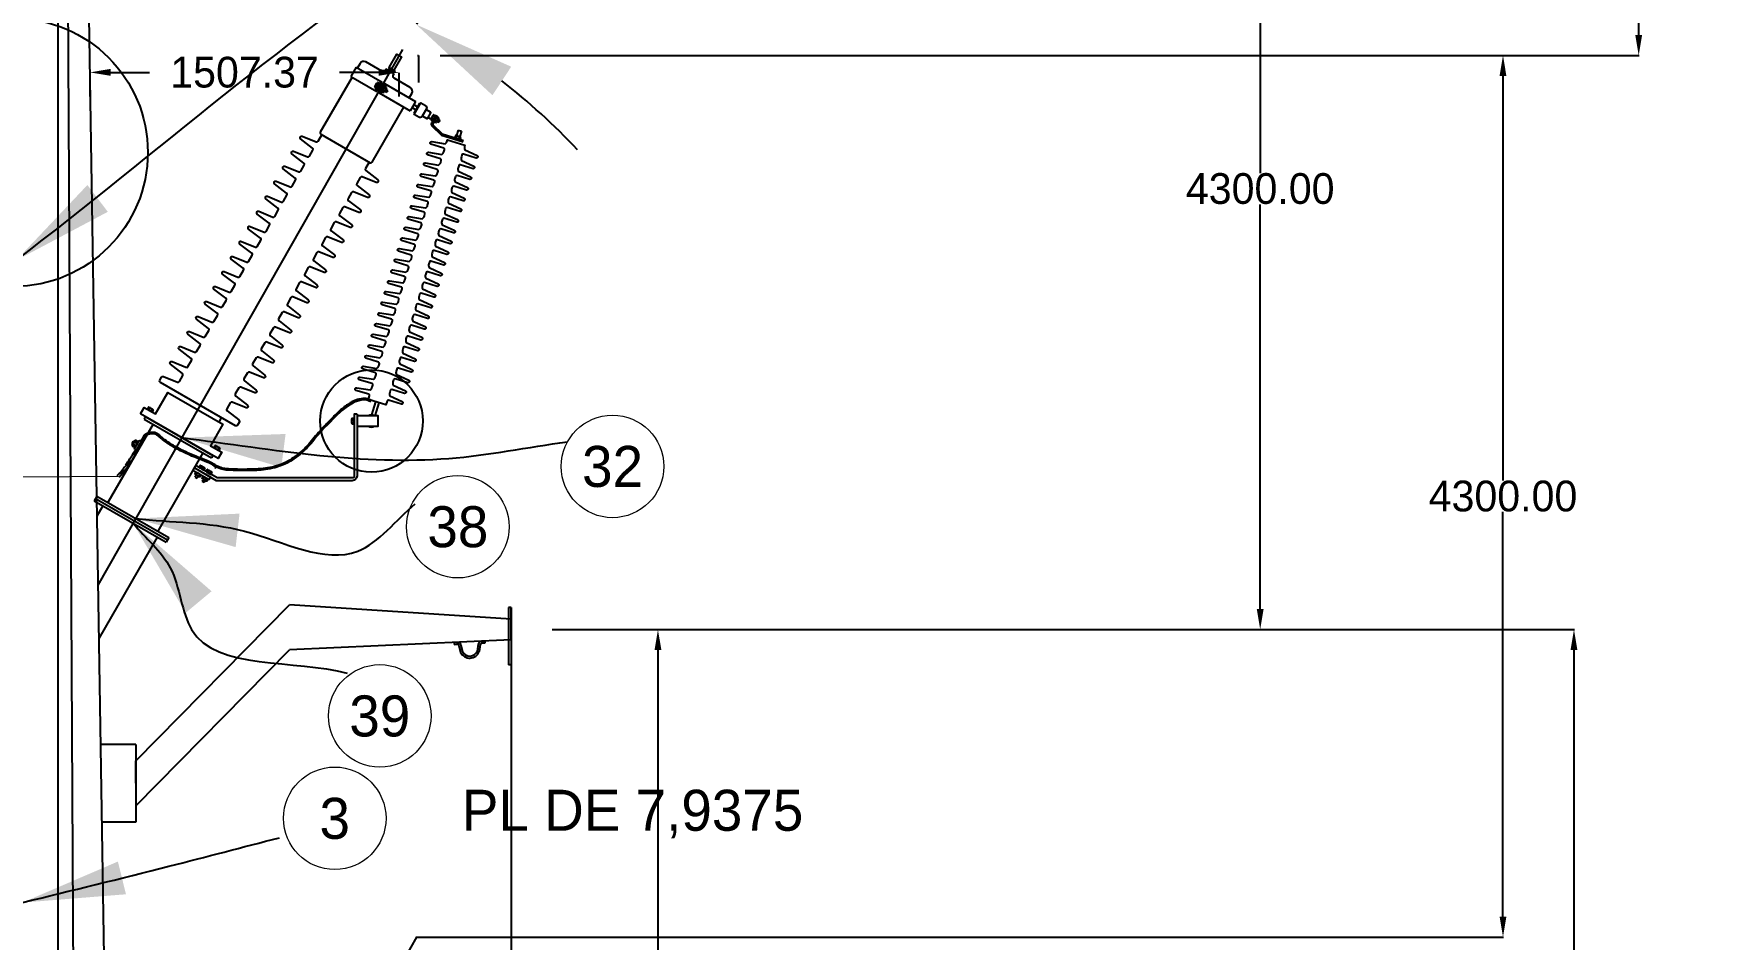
# Model space of a CAD drawing. Header units: centimetres. Extents: x -3 to 132800, y -60 to 85992.
# Drawn here: x 15376 to 23574, y 64046 to 68464 of the extents above; entities that cross this region are included whole.
import ezdxf
from ezdxf.enums import TextEntityAlignment as Align

# ---------------------------------------------------------------- set-up
doc = ezdxf.new("R2010")
doc.units = ezdxf.units.CM
doc.header["$LTSCALE"] = 10
doc.header["$MEASUREMENT"] = 0
doc.layers.get('0').update_dxf_attribs({"linetype": 'CONTINUOUS'})
doc.layers.get('DEFPOINTS').update_dxf_attribs({"color": 2, "linetype": 'CONTINUOUS'})
for name, color, linetype in [('ACERO1', 144, 'CONTINUOUS'), ('ACOTACIONES', 7, 'CONTINUOUS'), ('DIM', 252, 'CONTINUOUS'), ('Ductos', 30, 'CONTINUOUS'), ('REGISTRO', 1, 'CONTINUOUS'), ('TERMINALES', 250, 'CONTINUOUS'), ('TEXTOS', 7, 'CONTINUOUS')]:
    doc.layers.add(name, color=color, linetype=linetype)
doc.styles.get("Standard").update_dxf_attribs({"font": ''})
doc.styles.get('Standard').set_extended_font_data('Zurich Ex BT')
doc.dimstyles.get("Standard").update_dxf_attribs({"dimtxt": 500, "dimasz": 500, "dimexe": 3, "dimexo": 200, "dimgap": 0.09, "dimtad": 0, "dimtih": 1, "dimtoh": 1, "dimzin": 0, "dimdsep": 46, "dimtxsty": 'Standard', "dimcen": 0.09, "dimclrd": 256, "dimclre": 256, "dimclrt": 256, "dimadec": 0, "dimazin": 0, "dimtfac": 1, "dimtofl": 0, "dimtmove": 0, "dimatfit": 3, "dimfxl": 0, "dimtolj": 1, "dimtzin": 0, "dimlwd": -1, "dimarcsym": 0})

# ---------------------------------------------------------------- blocks, each defined once
blk = doc.blocks.new('*D10')
at = {"layer": 'DEFPOINTS', "color": 0}
for p in [(19725.1, 69856.9), (19705.1, 65556.9), (21358.6, 65556.9)]:
    blk.add_point(p, dxfattribs=at)
at = {"layer": 'DIM', "lineweight": -2}
for p, q in [((19925.1, 69856.9), (21361.6, 69856.9)), ((19905.1, 65556.9), (21361.6, 65556.9))]:
    blk.add_line(p, q, dxfattribs=at)
at = {"layer": 'DIM'}
for p, q in [((21358.6, 69756.9), (21358.6, 67783.3)), ((21358.6, 65656.9), (21358.6, 67630.6))]:
    blk.add_line(p, q, dxfattribs=at)
for points in [[(21342, 69756.9), (21375.3, 69756.9), (21358.6, 69856.9)], [(21342, 65656.9), (21375.3, 65656.9), (21358.6, 65556.9)]]:
    blk.add_solid(points, dxfattribs=at)
at = {"layer": 'DIM', "insert": (21358.6, 67706.9), "char_height": 150, "attachment_point": 5}
blk.add_mtext('\\A1;4300.00', dxfattribs=at)
blk = doc.blocks.new('A$C6D2600F1')
for p, q in [((106, 244), (97, 228)), ((105, 224), (97, 228)), ((118, 246), (101, 217)), ((174, 243), (101, 116)), ((114, 240), (106, 244)), ((111, 235), (108, 229)), ((135, 228), (116, 196)), ((128, 180), (163, 242)), ((128, 180), (163, 242)), ((143, 242), (128, 217)), ((137, 233), (138, 234)), ((152, 247), (144, 244)), ((163, 242), (154, 246)), ((163, 242), (155, 246)), ((172, 244), (155, 227)), ((158, 252), (174, 243)), ((104, 123), (47, 66)), ((101, 116), (65, 61)), ((144, 187), (96, 142)), ((118, 188), (116, 196)), ((128, 180), (119, 186)), ((121, 184), (128, 180)), ((123, 207), (122, 206)), ((132, 223), (128, 217)), ((132, 223), (128, 217)), ((62, 57), (9, 22)), ((65, 61), (12, 0))]:
    blk.add_line(p, q)
for centre, radius, start, end in [((113, 226), 5.64, 150, 240), ((116, 232), 5.64, 60, 150), ((122, 242), 5.64, 150, 240), ((123, 243), 5.64, 60, 150), ((132, 235), 5.64, 240, 330), ((133, 237), 5.64, 330, 60), ((145, 241), 2.79, 110.7277, 150), ((153, 244), 2.79, 60, 110.7277), ((-1802, 1286), 2217, 332.0091, 332.1869), ((-13416, 8876), 16089, 326.8696, 327.0512), ((-914, 773), 1191, 327.0512, 330), ((106, 215), 5.64, 150, 240), ((107, 216), 5.64, 60, 150), ((117, 208), 5.64, 240, 330), ((121, 188), 2.79, 189.2723, 240), ((-1802, 1286), 2217, 330, 330.1927), ((123, 220), 5.64, 240, 330), ((118, 210), 5.64, 330, 60), ((-146, 187), 227, 310.1584, 318.8804), ((-223, 254), 328, 318.8804, 326.2085)]:
    blk.add_arc(centre, radius, start, end)
at = {"layer": 'ACOTACIONES'}
for p, q in [((129, 230), (119, 237)), ((136, 242), (125, 248)), ((114, 204), (103, 210)), ((121, 215), (110, 221))]:
    blk.add_line(p, q, dxfattribs=at)
blk = doc.blocks.new('CABEZA')
for p, q in [((-13.1, 9.6), (-13.1, 2.5)), ((-10.6, 12.1), (-8.1, 12.1)), ((-10.6, 0), (-8.1, 0)), ((-8.1, 12.1), (8.1, 12.1)), ((-8.1, 0), (8.1, 0)), ((-5.6, 9.6), (-5.6, 2.5)), ((5.6, 9.6), (5.6, 2.5)), ((8.1, 12.1), (10.6, 12.1)), ((8.1, 0), (10.6, 0)), ((13.1, 9.6), (13.1, 2.5))]:
    blk.add_line(p, q)
for centre, start, end in [((-10.6, 9.6), 90, 180), ((-10.6, 2.5), 180, 270), ((-8.1, 9.6), 0, 90), ((-8.1, 2.5), 270, 360), ((-3.1, 9.6), 90, 180), ((-3.1, 2.5), 180, 270), ((3.1, 9.6), 0, 90), ((3.1, 2.5), 270, 360), ((8.1, 9.6), 90, 180), ((8.1, 2.5), 180, 270), ((10.6, 9.6), 0, 90), ((10.6, 2.5), 270, 0)]:
    blk.add_arc(centre, 2.5, start, end)
blk = doc.blocks.new('*D11')
at = {"layer": 'DEFPOINTS', "color": 0}
for p in [(15510.6, 77156.9), (16734.4, 68733.3), (17175.5, 68386.5), (15461.6, 65283.4), (16060.6, 42236.9)]:
    blk.add_point(p, dxfattribs=at)
at = {"layer": 'DIM', "lineweight": -2}
blk.add_line((17272.2, 68561.6), (17243.9, 68510.3), dxfattribs=at)
at = {"layer": 'DIM'}
for start, end in [(99.83942, 108.77649), (43.21383, 52.1509)]:
    blk.add_arc((15691.1, 65698.8), 3208.8, start, end, dxfattribs=at)
for points in [[(15134.9, 68943.4), (15150.5, 68777.4), (15640.5, 68907.2)], [(17614.1, 68163), (17705.8, 68302.2), (17242.4, 68507.7)]]:
    blk.add_solid(points, dxfattribs=at)
at = {"layer": 'DIM', "insert": (16467.6, 68812.2), "char_height": 500, "attachment_point": 5}
blk.add_mtext('\\A1;30°', dxfattribs=at)
blk = doc.blocks.new('*D27')
at = {"layer": 'DEFPOINTS', "color": 0}
for p in [(17090.9, 72656.9), (17158.8, 68357.1), (23204.5, 68357.1)]:
    blk.add_point(p, dxfattribs=at)
at = {"layer": 'DIM', "lineweight": -2}
for p, q in [((17290.9, 72656.9), (23207.5, 72656.9)), ((17358.8, 68357.1), (23207.5, 68357.1))]:
    blk.add_line(p, q, dxfattribs=at)
at = {"layer": 'DIM'}
for p, q in [((23204.5, 72556.9), (23204.5, 70705.8)), ((23204.5, 68457.1), (23204.5, 70553))]:
    blk.add_line(p, q, dxfattribs=at)
for points in [[(23187.8, 72556.9), (23221.2, 72556.9), (23204.5, 72656.9)], [(23187.8, 68457.1), (23221.2, 68457.1), (23204.5, 68357.1)]]:
    blk.add_solid(points, dxfattribs=at)
at = {"layer": 'DIM', "insert": (23204.5, 70629.4), "char_height": 150, "attachment_point": 5}
blk.add_mtext('\\A1;4299.79', dxfattribs=at)
blk = doc.blocks.new('*D28')
at = {"layer": 'DEFPOINTS', "color": 0}
for p in [(17158.8, 68357.1), (17040.3, 64057.1), (22542.7, 64057.1)]:
    blk.add_point(p, dxfattribs=at)
at = {"layer": 'DIM', "lineweight": -2}
for p, q in [((17358.8, 68357.1), (22545.7, 68357.1)), ((17240.3, 64057.1), (22545.7, 64057.1))]:
    blk.add_line(p, q, dxfattribs=at)
at = {"layer": 'DIM'}
for p, q in [((22542.7, 68257.1), (22542.7, 66283.5)), ((22542.7, 64157.1), (22542.7, 66130.8))]:
    blk.add_line(p, q, dxfattribs=at)
for points in [[(22526, 68257.1), (22559.3, 68257.1), (22542.7, 68357.1)], [(22526, 64157.1), (22559.3, 64157.1), (22542.7, 64057.1)]]:
    blk.add_solid(points, dxfattribs=at)
at = {"layer": 'DIM', "insert": (22542.7, 66207.1), "char_height": 150, "attachment_point": 5}
blk.add_mtext('\\A1;4300.00', dxfattribs=at)
blk = doc.blocks.new('*D35')
at = {"layer": 'DEFPOINTS', "color": 0}
for p in [(17705.1, 65556.9), (22888.8, 65556.9), (17965.8, 46256.9)]:
    blk.add_point(p, dxfattribs=at)
at = {"layer": 'DIM', "lineweight": -2}
for p, q in [((17905.1, 65556.9), (22891.8, 65556.9)), ((18165.8, 46256.9), (22891.8, 46256.9))]:
    blk.add_line(p, q, dxfattribs=at)
at = {"layer": 'DIM'}
for p, q in [((22888.8, 65456.9), (22888.8, 56189.2)), ((22888.8, 46356.9), (22888.8, 56036.4))]:
    blk.add_line(p, q, dxfattribs=at)
for points in [[(22872.1, 65456.9), (22905.5, 65456.9), (22888.8, 65556.9)], [(22872.1, 46356.9), (22905.5, 46356.9), (22888.8, 46256.9)]]:
    blk.add_solid(points, dxfattribs=at)
at = {"layer": 'DIM', "insert": (22888.8, 56112.8), "char_height": 150, "attachment_point": 5}
blk.add_mtext('\\A1;19300.00', dxfattribs=at)
blk = doc.blocks.new('*D37')
at = {"layer": 'DEFPOINTS', "color": 0}
for p in [(17725.1, 65556.9), (17725.1, 61876.9), (18421.3, 61876.9)]:
    blk.add_point(p, dxfattribs=at)
at = {"layer": 'DIM', "lineweight": -2}
for p, q in [((17925.1, 65556.9), (18424.3, 65556.9)), ((17925.1, 61876.9), (18424.3, 61876.9))]:
    blk.add_line(p, q, dxfattribs=at)
at = {"layer": 'DIM'}
for p, q in [((18421.3, 65456.9), (18421.3, 63793.4)), ((18421.3, 61976.9), (18421.3, 63640.5))]:
    blk.add_line(p, q, dxfattribs=at)
for points in [[(18404.6, 65456.9), (18438, 65456.9), (18421.3, 65556.9)], [(18404.6, 61976.9), (18438, 61976.9), (18421.3, 61876.9)]]:
    blk.add_solid(points, dxfattribs=at)
at = {"layer": 'DIM', "insert": (18421.3, 63716.9), "char_height": 150, "attachment_point": 5}
blk.add_mtext('\\A1;3680.00', dxfattribs=at)
blk = doc.blocks.new('*D80')
at = {"layer": 'DEFPOINTS', "color": 0}
for p in [(15651.4, 68357.1), (17158.8, 68357.1), (15651.4, 68274.5)]:
    blk.add_point(p, dxfattribs=at)
at = {"layer": 'DIM', "lineweight": -2}
for p, q in [((15651.4, 68157.1), (15651.4, 68271.5)), ((17158.8, 68157.1), (17158.8, 68271.5))]:
    blk.add_line(p, q, dxfattribs=at)
at = {"layer": 'DIM'}
for p, q in [((15751.4, 68274.5), (15941.3, 68274.5)), ((17058.8, 68274.5), (16868.9, 68274.5))]:
    blk.add_line(p, q, dxfattribs=at)
for points in [[(15751.4, 68291.2), (15751.4, 68257.8), (15651.4, 68274.5)], [(17058.8, 68291.2), (17058.8, 68257.8), (17158.8, 68274.5)]]:
    blk.add_solid(points, dxfattribs=at)
at = {"layer": 'DIM', "insert": (16405.1, 68274.5), "char_height": 150, "attachment_point": 5}
blk.add_mtext('\\A1;1507.37', dxfattribs=at)

msp = doc.modelspace()

# ---------------------------------------------------------------- linework, layer by layer
for p, q in [((16949.678, 68299.564), (16923.74, 68254.638)), ((16949.678, 68299.564), (17075.652, 68226.833)), ((17094.565, 68291.545), (17134.817, 68268.306)), ((17111.668, 68293.826), (17106.405, 68284.71)), ((17106.573, 68300.601), (17110.453, 68298.361)), ((17116.203, 68295.041), (17127.026, 68288.793)), ((17128.241, 68284.258), (17122.978, 68275.141)), ((17132.776, 68285.473), (17136.656, 68283.233)), ((16923.74, 68254.638), (17049.714, 68181.907)), ((17069.632, 68230.309), (17043.694, 68185.383)), ((17048.733, 68214.683), (17061.313, 68207.421)), ((17075.652, 68226.833), (17049.714, 68181.907)), ((17088.231, 68219.571), (17062.293, 68174.644)), ((17094.252, 68216.095), (17068.313, 68171.168)), ((17088.231, 68219.571), (17239.054, 68132.493)), ((17060.472, 68200.541), (17073.052, 68193.279)), ((17062.293, 68174.644), (17213.116, 68087.567)), ((17089.973, 68183.509), (17098.373, 68178.66)), ((17094.394, 68191.167), (17102.794, 68186.317)), ((17102.794, 68186.317), (17098.373, 68178.66)), ((17239.054, 68132.493), (17213.116, 68087.567)), ((17258.402, 68123.521), (17230.56, 68075.297)), ((17230.235, 68117.218), (17221.935, 68102.842)), ((17221.935, 68102.842), (17240.331, 68092.22)), ((17230.235, 68117.218), (17248.631, 68106.597)), ((17230.56, 68075.297), (17235.223, 68072.604)), ((17313.355, 68046.476), (17300.332, 68053.995)), ((17349.736, 68044.677), (17356.907, 68040.537)), ((17356.907, 68040.537), (17351.889, 68031.845)), ((17344.718, 68035.985), (17351.889, 68031.845)), ((17447.171, 67992.282), (17439.123, 67965.843)), ((17447.171, 67992.282), (17463.052, 67987.448)), ((17463.052, 67987.448), (17455.005, 67961.01)), ((17044.031, 66667.762), (17024.509, 66603.622)), ((17059.912, 66662.928), (17040.39, 66598.789)), ((15922.933, 66594.438), (15916.344, 66583.027)), ((15916.344, 66583.027), (16244.307, 66393.677)), ((15922.933, 66594.438), (16250.895, 66405.089)), ((16280.729, 66568.767), (16293.071, 66590.143)), ((15958.845, 66558.489), (15738.577, 66176.974)), ((16201.807, 66418.215), (15981.539, 66036.7)), ((16250.895, 66405.089), (16244.307, 66393.677)), ((16267.031, 66353.632), (16260.442, 66342.221)), ((16164.279, 66300.645), (16169.694, 66310.025)), ((16164.279, 66300.645), (16173.66, 66295.229)), ((16173.66, 66295.229), (16179.075, 66304.608)), ((16199, 66280.599), (16204.415, 66289.978)), ((16199, 66280.599), (16208.381, 66275.182)), ((16208.381, 66275.182), (16213.797, 66284.562)), ((15678.257, 66196.585), (15671.669, 66185.174)), ((15671.669, 66185.174), (16022.094, 65982.855)), ((15684.845, 66207.996), (15678.257, 66196.585)), ((15678.257, 66196.585), (16028.683, 65994.267)), ((15678.257, 66196.585), (16028.683, 65994.267)), ((15714.169, 66160.636), (15684.607, 66109.433)), ((15684.845, 66207.996), (16035.271, 66005.678)), ((15979.594, 66007.393), (15694.005, 65512.738)), ((16028.683, 65994.267), (16022.094, 65982.855)), ((16035.271, 66005.678), (16028.683, 65994.267))]:
    msp.add_line(p, q)
at = {"lineweight": 5}
msp.add_line((15310.556, 66301.044), (15791.145, 66305.473), dxfattribs=at)
for points in [[(17094.565, 68291.545), (17090.435, 68284.392, -0.41421356), (17074.996, 68280.255), (16996.574, 68325.532, 0.41421356), (16968.228, 68317.937), (16955.635, 68296.125)], [(16929.697, 68251.199), (16774.48, 67982.356, 0.41421356), (16777.139, 67972.435), (17017.173, 67833.851, 0.41421356), (17027.094, 67836.509), (17182.31, 68105.352)], [(17208.248, 68150.279), (17220.842, 68172.091, 0.41421356), (17213.246, 68200.436), (17134.825, 68245.713, -0.41421356), (17130.688, 68261.153), (17134.817, 68268.306)], [(17271.105, 68060.185), (17271.008, 68060.017, -0.41421356), (17254.65, 68055.634), (17232.732, 68068.289), (17265.557, 68125.144), (17287.476, 68112.489, -0.41421356), (17291.859, 68096.132), (17291.762, 68095.964), (17271.105, 68060.185, -0.41421356), (17275.356, 68061.324), (17294.566, 68050.233, 0.41421356), (17298.818, 68051.372), (17313.25, 68076.37, 0.41421356), (17312.111, 68080.621), (17292.901, 68091.712, -0.41421356), (17291.762, 68095.964)], [(17339.312, 68066.321), (17316.446, 68026.716, 0.34195859), (17318.161, 68014.127), (17365.688, 67967.446), (17471.023, 67935.385)], [(17345.602, 68062.689), (17322.736, 68023.085, 0.34195859), (17323.25, 68019.308), (17369.506, 67973.875), (17473.138, 67942.333)], [(17024.141, 66673.593, 0.04967798), (17009.676, 66680.742, 0.08026531), (16998.655, 66682.971, 0.01876614), (16983.749, 66682.999, 0.02897512), (16973.716, 66682.057, 0.0316601), (16950.915, 66677.081, 0.04889555), (16936.185, 66671.269, 0.01945677), (16920.35, 66662.36, 0.01624181), (16902.34, 66650.46, 0.00671608), (16880.868, 66634.812, 0.02353716), (16874.605, 66629.64, 0.00851448), (16861.504, 66617.328, 0.00581328), (16842.959, 66598.87, 0.00129484), (16824.885, 66580.363, -0.0013972), (16808.178, 66563.262, -0.00365529), (16799.365, 66554.422, 0.00218749), (16784.449, 66539.548, 0.02934181), (16781.703, 66536.441, 0.01360053), (16775.154, 66527.783, 0.00502439), (16766.484, 66518.516, 0.01905136), (16737.925, 66484.88, -0.02057695), (16711.388, 66453.817, -0.02817817), (16681.247, 66424.805, -0.024004), (16642.518, 66394.624, -0.03570484), (16607.975, 66373.796, -0.03720528), (16572.27, 66358.833, -0.02978134), (16528.532, 66347.061, -0.03103203), (16485.494, 66340.938, -0.01135538), (16456.448, 66339.293, -0.00632396), (16404.227, 66338.185, -0.02017539), (16316.078, 66340.987, -0.06681631), (16289.902, 66346.444, -0.05336782), (16262.101, 66359.724, 0.03808959), (16223.787, 66379.482, 0.00815004), (16176.992, 66398.372, -0.01103854), (16142.52, 66412.52, -0.0112106), (16095.886, 66434.13, -0.01596498), (16064.008, 66451.064, -0.01831422), (16040.404, 66465.759, -0.0131608), (16008.912, 66488.231, -0.03316951), (15993.47, 66501.569, 0.04909476), (15982.742, 66510.256, 0.03904958), (15974.297, 66514.919, 0.05339111), (15967.59, 66517.139, 0.02017017), (15962.986, 66517.942, 0.02313622), (15958.926, 66518.293, 0.02606269), (15951.899, 66518.206, 0.02574294), (15944.832, 66517.384, 0.02510869), (15936.885, 66515.627, 0.05230392), (15933.238, 66514.203, 0.00422914), (15930.775, 66512.905, 0.00161669), (15924.373, 66509.432, 0.00329844), (15916.882, 66505.275, 0.01754039), (15915.507, 66504.434, 0.10008311), (15913.981, 66502.916, 0.02760554), (15910.051, 66496.256, 0.00111001), (15908.389, 66493.029, -0.00075837), (15905.96, 66488.304, -0.00266771), (15904.52, 66485.551, -0.00147082), (15901.868, 66480.58)], [(17020.843, 66668.313), (16998.41, 66676.751), (16974.655, 66675.903), (16939.024, 66665.729), (16905.938, 66645.38), (16878.791, 66625.032), (16847.401, 66594.509), (16812.618, 66558.899), (16788.864, 66535.16), (16779.942, 66523.783, 0.00518931), (16771.072, 66514.309, 0.01905136), (16742.821, 66481.034, -0.02057695), (16715.951, 66449.582, -0.02817817), (16685.304, 66420.084, -0.024004), (16646.104, 66389.536, -0.03570484), (16610.801, 66368.25, -0.03720528), (16574.243, 66352.929, -0.02978134), (16529.79, 66340.964, -0.03103203), (16485.987, 66334.732, -0.01135538), (16456.659, 66333.071, -0.00632396), (16404.28, 66331.96, -0.02017539), (16315.629, 66334.778, -0.06681631), (16287.832, 66340.573, -0.05336782), (16258.835, 66354.424, 0.03808959), (16221.363, 66373.748, 0.00815004), (16174.756, 66392.562, -0.01103854), (16140.03, 66406.814, -0.0112106), (16093.143, 66428.542, -0.01596498), (16060.914, 66445.662, -0.01831422), (16036.922, 66460.598, -0.0131608), (16005.164, 66483.261, -0.03316951), (15989.097, 66497.138, 0.04909476), (15979.317, 66505.058, 0.03904958), (15971.722, 66509.251, 0.05339111), (15966.274, 66511.055, 0.02017017), (15962.164, 66511.772, 0.02313622), (15958.678, 66512.072, 0.02606269), (15952.299, 66511.994, 0.02574294), (15945.869, 66511.246, 0.02510869), (15938.532, 66509.624, 0.05230392), (15936.095, 66508.672, 0.00422914), (15933.725, 66507.423, 0.00161669), (15927.358, 66503.97, 0.00329844), (15919.94, 66499.852, 0.01516264), (15919.07, 66499.326, 0.02697089), (15915.579, 66493.393, 0.00111001), (15913.93, 66490.191, -0.00075837), (15911.492, 66485.449, -0.00266771), (15910.021, 66482.637, -0.00147083), (15907.352, 66477.634, -0.00147083)], [(16953.718, 66607.554), (16953.718, 66306.451, -0.41421356), (16930.166, 66282.899), (16268.205, 66282.899), (16165.455, 66342.221)], [(16953.718, 66607.554), (16940.541, 66607.554), (16940.541, 66306.451, -0.41421356), (16930.166, 66296.075), (16271.735, 66296.075), (16172.044, 66353.632)]]:
    msp.add_lwpolyline(points, format="xyb")
msp.add_lwpolyline([(17110.383, 68298.402), (17147.918, 68363.414), (17170.381, 68350.445), (17132.846, 68285.432)])
for points in [[(15897.325, 66609.223), (15915.481, 66640.671), (15970.522, 66608.894), (16030.698, 66713.123), (16299.797, 66557.759), (16239.62, 66453.53), (16294.66, 66421.752), (16276.503, 66390.304)], [(16953.718, 66548.116), (17057.471, 66548.116), (17057.471, 66599.993), (16953.718, 66599.993)], [(16153.224, 66334.068), (16233.193, 66287.898), (16239.781, 66299.309), (16159.812, 66345.479)]]:
    msp.add_lwpolyline(points, close=True)
for centre, radius, start, end in [((17108.793, 68295.486), 3.32, 330, 60), ((17114.543, 68292.166), 3.32, 60, 150), ((17125.366, 68285.918), 3.32, 330, 60), ((17131.116, 68282.597), 3.32, 60, 150), ((17134.996, 68280.357), 3.32, 330, 60), ((17024.186, 66574.055), 29.57, 61.3055865, 118.6944135), ((17024.186, 66574.055), 29.57, 241.3055865, 298.6944135)]:
    msp.add_arc(centre, radius, start, end)
at = {"layer": 'ACERO1'}
for p, q in [((15495.843, 42236.929), (15495.843, 77156.929)), ((15685.605, 42236.929), (15500.605, 77156.929)), ((15510.605, 77156.929), (16060.605, 42236.929)), ((15875.121, 64916.929), (16625.121, 65677.475)), ((17705.121, 65606.929), (16625.121, 65677.475)), ((17692.421, 65663.929), (17692.421, 65383.929)), ((17705.121, 65556.929), (17705.121, 65663.929)), ((17705.121, 65663.929), (17705.121, 61983.929)), ((17705.121, 65506.929), (17705.121, 65606.929)), ((17705.121, 65506.929), (16625.121, 65457.475)), ((17577.094, 65500.851), (17562.107, 65500.223)), ((17562.107, 65500.223), (17562.526, 65490.232)), ((17577.094, 65500.851), (17577.513, 65490.86)), ((17705.121, 65556.929), (17705.121, 65383.929)), ((15875.121, 64696.929), (16625.121, 65457.475)), ((17427.225, 65494.571), (17442.212, 65495.199)), ((17427.225, 65494.571), (17427.644, 65484.58)), ((17427.644, 65484.58), (17442.631, 65485.208)), ((17442.212, 65495.199), (17442.631, 65485.208)), ((17577.513, 65490.86), (17562.526, 65490.232)), ((15875.121, 64996.929), (15702.129, 64996.929)), ((15800.121, 64996.929), (15765.121, 64996.929)), ((15875.121, 64996.929), (15875.121, 64616.929)), ((15875.121, 64806.929), (15875.121, 64916.929)), ((15875.121, 64806.929), (15875.121, 64696.929)), ((15875.121, 64616.929), (15705.121, 64616.929))]:
    msp.add_line(p, q, dxfattribs=at)
for points in [[(17562.107, 65500.223), (17549.75, 65495.502), (17545.155, 65486.207), (17539.974, 65450.687)], [(17442.212, 65495.199), (17454.921, 65491.529), (17460.277, 65482.65), (17468.411, 65447.688)], [(17442.631, 65485.208), (17448.227, 65483.266), (17450.896, 65478.841), (17458.671, 65445.422)], [(17562.526, 65490.232), (17557.112, 65487.829), (17554.822, 65483.196), (17549.87, 65449.244)]]:
    msp.add_lwpolyline(points, dxfattribs=at)
for radius in [50, 40]:
    msp.add_arc((17503.416, 65467.737), radius, 206.5065323, 338.2921947, dxfattribs=at)
at = {"layer": 'DIM'}
msp.add_circle((15279.371, 67884.078), 653.983, dxfattribs=at)
at = {"layer": 'Ductos'}
for p, q in [((17705.121, 65663.929), (17692.421, 65663.929)), ((17705.121, 65383.929), (17692.421, 65383.929))]:
    msp.add_line(p, q, dxfattribs=at)
at = {"layer": 'REGISTRO'}
for p, q in [((17249.208, 68356.929), (17254.136, 68356.929)), ((17254.136, 68356.929), (17254.136, 68225.441)), ((17244.53, 64057.139), (15758.924, 61444.211))]:
    msp.add_line(p, q, dxfattribs=at)
at = {"layer": 'TERMINALES'}
msp.add_line((17175.502, 68386.537), (15689.896, 65773.609), dxfattribs=at)
msp.add_lwpolyline([(17012.637, 67836.47), (16994.638, 67805.294, 0.37600806), (16996.629, 67795.249), (17054.612, 67750.639, -0.37600806), (17056.473, 67741.252), (17056.086, 67740.581, -0.37600806), (17047.026, 67737.499), (16979.4, 67765.409, 0.37600806), (16969.706, 67762.111), (16952.322, 67732.001, 0.37600806), (16954.313, 67721.957), (17012.297, 67677.346, -0.37600806), (17014.158, 67667.959), (17013.77, 67667.288, -0.37600806), (17004.71, 67664.206), (16937.085, 67692.116, 0.37600806), (16927.391, 67688.818), (16910.007, 67658.708, 0.37600806), (16911.998, 67648.664), (16969.981, 67604.054, -0.37600806), (16971.842, 67594.666), (16971.455, 67593.995, -0.37600806), (16962.394, 67590.913), (16894.769, 67618.823, 0.37600806), (16885.075, 67615.525), (16867.691, 67585.415, 0.37600806), (16869.682, 67575.371), (16927.665, 67530.761, -0.37600806), (16929.526, 67521.373), (16929.139, 67520.702, -0.37600806), (16920.079, 67517.62), (16852.453, 67545.53, 0.37600806), (16842.759, 67542.232), (16825.375, 67512.122, 0.37600806), (16827.366, 67502.078), (16885.35, 67457.468, -0.37600806), (16887.211, 67448.08), (16886.823, 67447.409, -0.37600806), (16877.763, 67444.327), (16810.138, 67472.237, 0.37600806), (16800.444, 67468.939), (16783.06, 67438.829, 0.37600806), (16785.051, 67428.785), (16843.034, 67384.175, -0.37600806), (16844.895, 67374.787), (16844.508, 67374.116, -0.37600806), (16835.447, 67371.034), (16767.822, 67398.944, 0.37600806), (16758.128, 67395.646), (16740.744, 67365.536, 0.37600806), (16742.735, 67355.492), (16800.718, 67310.882, -0.37600806), (16802.579, 67301.494), (16802.192, 67300.823, -0.37600806), (16793.132, 67297.741), (16725.506, 67325.651, 0.37600806), (16715.812, 67322.354), (16698.428, 67292.244, 0.37600806), (16700.419, 67282.199), (16758.403, 67237.589, -0.37600806), (16760.264, 67228.202), (16759.876, 67227.531, -0.37600806), (16750.816, 67224.449), (16683.191, 67252.358, 0.37600806), (16673.497, 67249.061), (16656.113, 67218.951, 0.37600806), (16658.104, 67208.906), (16716.087, 67164.296, -0.37600806), (16717.948, 67154.909), (16717.561, 67154.238, -0.37600806), (16708.5, 67151.156), (16640.875, 67179.066, 0.37600806), (16631.181, 67175.768), (16613.797, 67145.658, 0.37600806), (16615.788, 67135.614), (16673.771, 67091.003, -0.37600806), (16675.632, 67081.616), (16675.245, 67080.945, -0.37600806), (16666.185, 67077.863), (16598.56, 67105.773, 0.37600806), (16588.865, 67102.475), (16571.481, 67072.365, 0.37600806), (16573.472, 67062.321), (16631.456, 67017.711, -0.37600806), (16633.317, 67008.323), (16632.929, 67007.652, -0.37600806), (16623.869, 67004.57), (16556.244, 67032.48, 0.37600806), (16546.55, 67029.182), (16529.166, 66999.072, 0.37600806), (16531.157, 66989.028), (16589.14, 66944.418, -0.37600806), (16591.001, 66935.03), (16590.614, 66934.359, -0.37600806), (16581.553, 66931.277), (16513.928, 66959.187, 0.37600806), (16504.234, 66955.889), (16486.85, 66925.779, 0.37600806), (16488.841, 66915.735), (16546.824, 66871.125, -0.37600806), (16548.685, 66861.737), (16548.298, 66861.066, -0.37600806), (16539.238, 66857.984), (16471.613, 66885.894, 0.37600806), (16461.918, 66882.596), (16444.534, 66852.486, 0.37600806), (16446.526, 66842.442), (16504.509, 66797.832, -0.37600806), (16506.37, 66788.444), (16505.982, 66787.773, -0.37600806), (16496.922, 66784.691), (16429.297, 66812.601, 0.37600806), (16419.603, 66809.303), (16402.219, 66779.193, 0.37600806), (16404.21, 66769.149), (16462.193, 66724.539, -0.37600806), (16464.054, 66715.151), (16463.667, 66714.48, -0.37600806), (16454.606, 66711.398), (16386.981, 66739.308, 0.37600806), (16377.287, 66736.011), (16359.903, 66705.901, 0.37600806), (16361.894, 66695.856), (16419.877, 66651.246, -0.37600806), (16421.738, 66641.859), (16421.351, 66641.188, -0.37600806), (16412.291, 66638.106), (16344.666, 66666.015, 0.37600806), (16334.971, 66662.718), (16318.12, 66633.53, 0.37762505), (16320.146, 66623.459), (16377.914, 66579.533, -0.37762505), (16379.94, 66569.462), (16371.064, 66554.087, -0.41421356), (16360.448, 66551.243), (15994.729, 66762.391, -0.41421356), (15991.885, 66773.006), (16000.762, 66788.381, -0.37762505), (16010.497, 66791.662), (16077.422, 66763.596, 0.37762505), (16087.157, 66766.877), (16104.008, 66796.064, 0.37600806), (16102.017, 66806.109), (16044.034, 66850.719, -0.37600806), (16042.172, 66860.106), (16042.56, 66860.777, -0.37600806), (16051.62, 66863.859), (16119.245, 66835.95, 0.37600806), (16128.94, 66839.247), (16146.324, 66869.357, 0.37600806), (16144.332, 66879.402), (16086.349, 66924.012, -0.37600806), (16084.488, 66933.399), (16084.876, 66934.07, -0.37600806), (16093.936, 66937.152), (16161.561, 66909.243, 0.37600806), (16171.255, 66912.54), (16188.639, 66942.65, 0.37600806), (16186.648, 66952.694), (16128.665, 66997.305, -0.37600806), (16126.804, 67006.692), (16127.191, 67007.363, -0.37600806), (16136.252, 67010.445), (16203.877, 66982.535, 0.37600806), (16213.571, 66985.833), (16230.955, 67015.943, 0.37600806), (16228.964, 67025.987), (16170.981, 67070.597, -0.37600806), (16169.119, 67079.985), (16169.507, 67080.656, -0.37600806), (16178.567, 67083.738), (16246.192, 67055.828, 0.37600806), (16255.887, 67059.126), (16273.271, 67089.236, 0.37600806), (16271.279, 67099.28), (16213.296, 67143.89, -0.37600806), (16211.435, 67153.278), (16211.823, 67153.949, -0.37600806), (16220.883, 67157.031), (16288.508, 67129.121, 0.37600806), (16298.202, 67132.419), (16315.586, 67162.529, 0.37600806), (16313.595, 67172.573), (16255.612, 67217.183, -0.37600806), (16253.751, 67226.571), (16254.138, 67227.242, -0.37600806), (16263.199, 67230.324), (16330.824, 67202.414, 0.37600806), (16340.518, 67205.712), (16357.902, 67235.822, 0.37600806), (16355.911, 67245.866), (16297.928, 67290.476, -0.37600806), (16296.066, 67299.864), (16296.454, 67300.535, -0.37600806), (16305.514, 67303.617), (16373.139, 67275.707, 0.37600806), (16382.834, 67279.005), (16400.218, 67309.115, 0.37600806), (16398.226, 67319.159), (16340.243, 67363.769, -0.37600806), (16338.382, 67373.157), (16338.77, 67373.828, -0.37600806), (16347.83, 67376.91), (16415.455, 67349, 0.37600806), (16425.149, 67352.297), (16442.533, 67382.407, 0.37600806), (16440.542, 67392.452), (16382.559, 67437.062, -0.37600806), (16380.698, 67446.449), (16381.085, 67447.12, -0.37600806), (16390.146, 67450.203), (16457.771, 67422.293, 0.37600806), (16467.465, 67425.59), (16484.849, 67455.7, 0.37600806), (16482.858, 67465.745), (16424.874, 67510.355, -0.37600806), (16423.013, 67519.742), (16423.401, 67520.413, -0.37600806), (16432.461, 67523.495), (16500.086, 67495.586, 0.37600806), (16509.781, 67498.883), (16527.165, 67528.993, 0.37600806), (16525.173, 67539.038), (16467.19, 67583.648, -0.37600806), (16465.329, 67593.035), (16465.717, 67593.706, -0.37600806), (16474.777, 67596.788), (16542.402, 67568.878, 0.37600806), (16552.096, 67572.176), (16569.48, 67602.286, 0.37600806), (16567.489, 67612.33), (16509.506, 67656.94, -0.37600806), (16507.645, 67666.328), (16508.032, 67666.999, -0.37600806), (16517.093, 67670.081), (16584.718, 67642.171, 0.37600806), (16594.412, 67645.469), (16611.796, 67675.579, 0.37600806), (16609.805, 67685.623), (16551.821, 67730.233, -0.37600806), (16549.96, 67739.621), (16550.348, 67740.292, -0.37600806), (16559.408, 67743.374), (16627.033, 67715.464, 0.37600806), (16636.728, 67718.762), (16654.112, 67748.872, 0.37600806), (16652.12, 67758.916), (16594.137, 67803.526, -0.37600806), (16592.276, 67812.914), (16592.663, 67813.585, -0.37600806), (16601.724, 67816.667), (16669.349, 67788.757, 0.37600806), (16679.043, 67792.055), (16696.427, 67822.165, 0.37600806), (16694.436, 67832.209), (16636.453, 67876.819, -0.37600806), (16634.592, 67886.207), (16634.979, 67886.878, -0.37600806), (16644.04, 67889.96), (16711.665, 67862.05, 0.37600806), (16721.359, 67865.348), (16738.743, 67895.458, 0.37600806), (16736.752, 67905.502), (16678.768, 67950.112, -0.37600806), (16676.907, 67959.5), (16677.295, 67960.171, -0.37600806), (16686.355, 67963.253), (16753.98, 67935.343, 0.37600806), (16763.675, 67938.64), (16781.674, 67969.816)], format="xyb", dxfattribs=at)
msp.add_lwpolyline([(17351.314, 67496.423, 0.20107681), (17352.427, 67479.226), (17412.34, 67451.92, -0.37600806), (17415.882, 67444.069), (17415.679, 67443.401, -0.37600806), (17408.363, 67438.855), (17346.074, 67458.355, 0.37600806), (17338.247, 67453.491), (17335.427, 67444.228, 0.20107681), (17336.54, 67427.03), (17396.453, 67399.724, -0.37600806), (17399.996, 67391.873), (17399.793, 67391.206, -0.37600806), (17392.477, 67386.66), (17330.188, 67406.16, 0.37600806), (17322.36, 67401.295), (17319.541, 67392.032, 0.20107681), (17320.654, 67374.835), (17380.567, 67347.529, -0.37600806), (17384.109, 67339.677), (17383.906, 67339.01, -0.37600806), (17376.59, 67334.464), (17314.301, 67353.964, 0.37600806), (17306.474, 67349.1), (17303.654, 67339.837, 0.20107681), (17304.767, 67322.639), (17364.68, 67295.333, -0.37600806), (17368.222, 67287.482), (17368.019, 67286.815, -0.37600806), (17360.704, 67282.269), (17298.415, 67301.769, 0.37600806), (17290.587, 67296.904), (17287.768, 67287.641, 0.20107681), (17288.88, 67270.444), (17348.793, 67243.138, -0.37600806), (17352.336, 67235.286), (17352.133, 67234.619, -0.37600806), (17344.817, 67230.073), (17282.528, 67249.573, 0.37600806), (17274.701, 67244.709), (17271.881, 67235.446, 0.20107681), (17272.994, 67218.248), (17332.907, 67190.942, -0.37600806), (17336.449, 67183.091), (17336.246, 67182.424, -0.37600806), (17328.931, 67177.878), (17266.641, 67197.377, 0.37600806), (17258.814, 67192.513), (17255.995, 67183.25, 0.20107681), (17257.107, 67166.053), (17317.02, 67138.746, -0.37600806), (17320.563, 67130.895), (17320.36, 67130.228, -0.37600806), (17313.044, 67125.682), (17250.755, 67145.182, 0.37600806), (17242.927, 67140.318), (17240.108, 67131.054, 0.20107681), (17241.221, 67113.857), (17301.134, 67086.551, -0.37600806), (17304.676, 67078.7), (17304.473, 67078.033, -0.37600806), (17297.157, 67073.486), (17234.868, 67092.986, 0.37600806), (17227.041, 67088.122), (17224.221, 67078.859, 0.20107681), (17225.334, 67061.662), (17285.247, 67034.355, -0.37600806), (17288.79, 67026.504), (17288.587, 67025.837, -0.37600806), (17281.271, 67021.291), (17218.982, 67040.791, 0.37600806), (17211.154, 67035.927), (17208.335, 67026.663, 0.20107681), (17209.448, 67009.466), (17269.361, 66982.16, -0.37600806), (17272.903, 66974.309), (17272.7, 66973.642, -0.37600806), (17265.384, 66969.095), (17203.095, 66988.595, 0.37600806), (17195.268, 66983.731), (17192.448, 66974.468, 0.20107681), (17193.561, 66957.271), (17253.474, 66929.964, -0.37600806), (17257.016, 66922.113), (17256.813, 66921.446, -0.37600806), (17249.498, 66916.9), (17187.209, 66936.4, 0.37600806), (17179.381, 66931.536), (17176.562, 66922.272, 0.20107681), (17177.674, 66905.075), (17237.587, 66877.769, -0.37600806), (17241.13, 66869.918), (17240.927, 66869.251, -0.37600806), (17233.611, 66864.704), (17171.322, 66884.204, 0.37600806), (17163.495, 66879.34), (17160.675, 66870.077, 0.20107681), (17161.788, 66852.88), (17221.701, 66825.573, -0.37600806), (17225.243, 66817.722), (17225.04, 66817.055, -0.37600806), (17217.725, 66812.509), (17155.435, 66832.009, 0.37600806), (17147.608, 66827.145), (17144.789, 66817.881, 0.20107681), (17145.901, 66800.684), (17205.814, 66773.378, -0.37600806), (17209.357, 66765.527), (17209.154, 66764.86, -0.37600806), (17201.838, 66760.313), (17139.549, 66779.813, 0.37600806), (17131.721, 66774.949), (17128.902, 66765.686, 0.20107681), (17130.015, 66748.489), (17189.928, 66721.182, -0.37600806), (17193.47, 66713.331), (17193.267, 66712.664, -0.37600806), (17185.951, 66708.118), (17123.662, 66727.618, 0.37600806), (17115.835, 66722.753), (17113.015, 66713.49, 0.20107681), (17114.128, 66696.293), (17174.041, 66668.987, -0.37600806), (17177.584, 66661.136), (17177.381, 66660.469, -0.37600806), (17170.065, 66655.922), (17107.776, 66675.422, 0.37600806), (17099.948, 66670.558), (17094.429, 66652.423), (17009.515, 66678.268), (17015.034, 66696.403, 0.37600806), (17011.244, 66704.803), (16948.654, 66723.312, -0.37600806), (16945.111, 66731.164), (16945.314, 66731.831, -0.37600806), (16952.63, 66736.377), (17017.597, 66725.674, 0.20107681), (17028.102, 66739.335), (17030.921, 66748.598, 0.37600806), (17027.131, 66756.999), (16964.54, 66775.508, -0.37600806), (16960.998, 66783.359), (16961.201, 66784.026, -0.37600806), (16968.517, 66788.572), (17033.483, 66777.869, 0.20107681), (17043.988, 66791.531), (17046.808, 66800.794, 0.37600806), (17043.017, 66809.194), (16980.427, 66827.703, -0.37600806), (16976.884, 66835.555), (16977.087, 66836.222, -0.37600806), (16984.403, 66840.768), (17049.37, 66830.065, 0.20107681), (17059.875, 66843.726), (17062.694, 66852.989, 0.37600806), (17058.904, 66861.39), (16996.313, 66879.899, -0.37600806), (16992.771, 66887.75), (16992.974, 66888.417, -0.37600806), (17000.29, 66892.963), (17065.256, 66882.261, 0.20107681), (17075.761, 66895.922), (17078.581, 66905.185, 0.37600806), (17074.791, 66913.585), (17012.2, 66932.095, -0.37600806), (17008.658, 66939.946), (17008.861, 66940.613, -0.37600806), (17016.176, 66945.159), (17081.143, 66934.456, 0.20107681), (17091.648, 66948.117), (17094.467, 66957.38, 0.37600806), (17090.677, 66965.781), (17028.087, 66984.29, -0.37600806), (17024.544, 66992.141), (17024.747, 66992.808, -0.37600806), (17032.063, 66997.355), (17097.029, 66986.652, 0.20107681), (17107.534, 67000.313), (17110.354, 67009.576, 0.37600806), (17106.564, 67017.976), (17043.973, 67036.486, -0.37600806), (17040.431, 67044.337), (17040.634, 67045.004, -0.37600806), (17047.949, 67049.55), (17112.916, 67038.847, 0.20107681), (17123.421, 67052.508), (17126.24, 67061.772, 0.37600806), (17122.45, 67070.172), (17059.86, 67088.681, -0.37600806), (17056.317, 67096.532), (17056.52, 67097.199, -0.37600806), (17063.836, 67101.746), (17128.803, 67091.043, 0.20107681), (17139.308, 67104.704), (17142.127, 67113.967, 0.37600806), (17138.337, 67122.367), (17075.746, 67140.877, -0.37600806), (17072.204, 67148.728), (17072.407, 67149.395, -0.37600806), (17079.723, 67153.941), (17144.689, 67143.238, 0.20107681), (17155.194, 67156.899), (17158.014, 67166.163, 0.37600806), (17154.223, 67174.563), (17091.633, 67193.072, -0.37600806), (17088.09, 67200.923), (17088.293, 67201.59, -0.37600806), (17095.609, 67206.137), (17160.576, 67195.434, 0.20107681), (17171.081, 67209.095), (17173.9, 67218.358, 0.37600806), (17170.11, 67226.758), (17107.519, 67245.268, -0.37600806), (17103.977, 67253.119), (17104.18, 67253.786, -0.37600806), (17111.496, 67258.332), (17176.462, 67247.629, 0.20107681), (17186.967, 67261.29), (17189.787, 67270.554, 0.37600806), (17185.997, 67278.954), (17123.406, 67297.463, -0.37600806), (17119.864, 67305.314), (17120.067, 67305.981, -0.37600806), (17127.382, 67310.528), (17192.349, 67299.825, 0.20107681), (17202.854, 67313.486), (17205.673, 67322.749, 0.37600806), (17201.883, 67331.149), (17139.292, 67349.659, -0.37600806), (17135.75, 67357.51), (17135.953, 67358.177, -0.37600806), (17143.269, 67362.723), (17208.235, 67352.02, 0.20107681), (17218.74, 67365.682), (17221.56, 67374.945, 0.37600806), (17217.77, 67383.345), (17155.179, 67401.854, -0.37600806), (17151.637, 67409.705), (17151.84, 67410.372, -0.37600806), (17159.155, 67414.919), (17224.122, 67404.216, 0.20107681), (17234.627, 67417.877), (17237.446, 67427.14, 0.37600806), (17233.656, 67435.541), (17171.066, 67454.05, -0.37600806), (17167.523, 67461.901), (17167.726, 67462.568, -0.37600806), (17175.042, 67467.114), (17240.009, 67456.411, 0.20107681), (17250.514, 67470.073), (17253.333, 67479.336, 0.37600806), (17249.543, 67487.736), (17186.952, 67506.245, -0.37600806), (17183.41, 67514.096), (17183.613, 67514.764, -0.37600806), (17190.929, 67519.31), (17255.895, 67508.607, 0.20107681), (17266.4, 67522.268), (17269.22, 67531.531, 0.37600806), (17265.429, 67539.932), (17202.839, 67558.441, -0.37600806), (17199.296, 67566.292), (17199.499, 67566.959, -0.37600806), (17206.815, 67571.505), (17271.782, 67560.802, 0.20107681), (17282.287, 67574.464), (17285.106, 67583.727, 0.37600806), (17281.316, 67592.127), (17218.725, 67610.636, -0.37600806), (17215.183, 67618.487), (17215.386, 67619.155, -0.37600806), (17222.702, 67623.701), (17287.668, 67612.998, 0.20107681), (17298.173, 67626.659), (17300.993, 67635.922, 0.37600806), (17297.202, 67644.323), (17234.612, 67662.832, -0.37600806), (17231.069, 67670.683), (17231.273, 67671.35, -0.37600806), (17238.588, 67675.896), (17303.555, 67665.193, 0.20107681), (17314.06, 67678.855), (17316.879, 67688.118, 0.37600806), (17313.089, 67696.518), (17250.498, 67715.027, -0.37600806), (17246.956, 67722.879), (17247.159, 67723.546, -0.37600806), (17254.475, 67728.092), (17319.441, 67717.389, 0.20107681), (17329.946, 67731.05), (17332.766, 67740.313, 0.37600806), (17328.976, 67748.714), (17266.385, 67767.223, -0.37600806), (17262.843, 67775.074), (17263.046, 67775.741, -0.37600806), (17270.361, 67780.287), (17335.328, 67769.584, 0.20107681), (17345.833, 67783.246), (17348.652, 67792.509, 0.37600806), (17344.862, 67800.909), (17282.272, 67819.418, -0.37600806), (17278.729, 67827.27), (17278.932, 67827.937, -0.37600806), (17286.248, 67832.483), (17351.215, 67821.78, 0.20107681), (17361.72, 67835.441), (17364.539, 67844.704, 0.37600806), (17360.749, 67853.105), (17298.158, 67871.614, -0.37600806), (17294.616, 67879.465), (17294.819, 67880.132, -0.37600806), (17302.135, 67884.678), (17367.101, 67873.976, 0.20107681), (17377.606, 67887.637), (17380.426, 67896.9, 0.37600806), (17376.635, 67905.3), (17314.045, 67923.81, -0.37600806), (17310.502, 67931.661), (17310.705, 67932.328, -0.37600806), (17318.021, 67936.874), (17382.988, 67926.171, 0.20107681), (17393.493, 67939.832), (17395.162, 67945.318), (17480.076, 67919.473), (17478.407, 67913.987, 0.20107681), (17479.519, 67896.79), (17539.432, 67869.484, -0.37600806), (17542.975, 67861.633), (17542.772, 67860.966, -0.37600806), (17535.456, 67856.419), (17473.167, 67875.919, 0.37600806), (17465.339, 67871.055), (17462.52, 67861.792, 0.20107681), (17463.633, 67844.595), (17523.546, 67817.288, -0.37600806), (17527.088, 67809.437), (17526.885, 67808.77, -0.37600806), (17519.569, 67804.224), (17457.28, 67823.724, 0.37600806), (17449.453, 67818.86), (17446.633, 67809.596, 0.20107681), (17447.746, 67792.399), (17507.659, 67765.093, -0.37600806), (17511.202, 67757.242), (17510.999, 67756.575, -0.37600806), (17503.683, 67752.028), (17441.394, 67771.528, 0.37600806), (17433.566, 67766.664), (17430.747, 67757.401, 0.20107681), (17431.86, 67740.204), (17491.773, 67712.897, -0.37600806), (17495.315, 67705.046), (17495.112, 67704.379, -0.37600806), (17487.796, 67699.833), (17425.507, 67719.333, 0.37600806), (17417.68, 67714.468), (17414.86, 67705.205, 0.20107681), (17415.973, 67688.008), (17475.886, 67660.702, -0.37600806), (17479.428, 67652.851), (17479.225, 67652.184, -0.37600806), (17471.91, 67647.637), (17409.621, 67667.137, 0.37600806), (17401.793, 67662.273), (17398.974, 67653.01, 0.20107681), (17400.086, 67635.812), (17459.999, 67608.506, -0.37600806), (17463.542, 67600.655), (17463.339, 67599.988, -0.37600806), (17456.023, 67595.442), (17393.734, 67614.942, 0.37600806), (17385.907, 67610.077), (17383.087, 67600.814, 0.20107681), (17384.2, 67583.617), (17444.113, 67556.311, -0.37600806), (17447.655, 67548.46), (17447.452, 67547.792, -0.37600806), (17440.136, 67543.246), (17377.847, 67562.746, 0.37600806), (17370.02, 67557.882), (17367.201, 67548.619, 0.20107681), (17368.313, 67531.421), (17428.226, 67504.115, -0.37600806), (17431.769, 67496.264), (17431.566, 67495.597, -0.37600806), (17424.25, 67491.051), (17361.961, 67510.551, 0.37600806), (17354.133, 67505.686)], format="xyb", close=True, dxfattribs=at)
at = {"layer": 'TEXTOS'}
msp.add_circle((17024.186, 66574.055), 250, dxfattribs=at)
at = {"layer": 'TEXTOS', "lineweight": 5}
for centre in [(18199.852, 66352.501), (17445.507, 66058.47), (17064.59, 65135.569), (16845.094, 64636.155)]:
    msp.add_circle(centre, 250, dxfattribs=at)

# ---------------------------------------------------------------- block references
at = {"yscale": 1.037530045025051, "zscale": 1.037530044928992}
for p, xscale, rotation in [((17056.663, 68207.846), 1.03753004318286, 60.00000016953398), ((17081.282, 68193.632), 1.03753004325562, 240.0000001625746), ((17319.031, 68056.367), 1.03753004325562, 240.0000001625746), ((17336.221, 68046.442), 1.03753004325562, 240.0000001625746), ((17443.399, 67951.385), 1.037530042813134, 343.0715094946611), ((15942.437, 66625.108), 1.037530047687051, 330.0000000922963), ((16940.541, 66574.055), 1.037530044908635, 90), ((16267.704, 66437.315), 1.037530047687051, 330.0000000922963), ((16181.134, 66317.954), -1.037530047687051, 150.0000000922963), ((16194.311, 66340.777), 1.037530047687051, 330.0000000922963), ((16229.032, 66320.73), 1.037530047687051, 330.0000000922963), ((16215.855, 66297.908), -1.037530047687051, 150.0000000922963)]:
    msp.add_blockref('CABEZA', p, dxfattribs=dict(at, xscale=xscale, rotation=rotation))
at = {"xscale": 0.7262710311624687, "yscale": 0.7262710314244032, "zscale": 0.7262710314502943}
msp.add_blockref('A$C6D2600F1', (15784.352, 66298.885), dxfattribs=at)

# ---------------------------------------------------------------- texts
msp.add_text('FOV', height=4.4288, rotation=330).set_placement((17109.448, 68284.729), (17121.966, 68277.502), align=Align.ALIGNED)
at = {"layer": 'TEXTOS', "lineweight": 5}
for s, p in [('32', (18199.852, 66352.501)), ('38', (17445.507, 66058.47)), ('39', (17064.59, 65135.569)), ('3', (16845.094, 64636.155))]:
    msp.add_text(s, height=200, dxfattribs=at).set_placement(p, align=Align.MIDDLE)
at = {"layer": 'TEXTOS', "linetype": 'ByBlock', "lineweight": 5}
msp.add_text('PL DE 7,9375', height=200, dxfattribs=at).set_placement((18297.729, 64675.407), align=Align.MIDDLE_CENTER)

# ---------------------------------------------------------------- dimensions: what is measured, and where the dimension line sits
at = {"layer": 'DIM'}
dim = msp.add_angular_dim_2l(base=(16734.363, 68733.256), line1=((17175.502, 68386.537), (15461.628, 65283.4)), line2=((15510.605, 77156.929), (16060.605, 42236.929)), dimstyle='Standard', dxfattribs=at)
dim.commit()
dim.dimension.update_dxf_attribs({"geometry": '*D11', "text_midpoint": (16467.607, 68812.219)})
for base, p1, p2, picture, middle in [((23204.494, 68357.139), (17090.942, 72656.929), (17158.787, 68357.139), '*D27', (23204.494, 70629.397)), ((22888.813, 65556.929), (17965.772, 46256.929), (17705.121, 65556.929), '*D35', (22888.813, 56112.791))]:
    dim = msp.add_linear_dim(base=base, p1=p1, p2=p2, angle=90, dimstyle='Standard', override={"dimtxt": 150, "dimasz": 100}, dxfattribs=at)
    dim.commit()
    dim.dimension.update_dxf_attribs({"geometry": picture, "text_midpoint": middle, "dimtype": 160})
for base, p1, p2, picture, middle in [((21358.637, 65556.929), (19725.068, 69856.929), (19705.068, 65556.929), '*D10', (21358.637, 67706.929)), ((22542.671, 64057.139), (17158.787, 68357.139), (17040.27, 64057.139), '*D28', (22542.671, 66207.139)), ((18421.291, 61876.929), (17725.121, 65556.929), (17725.121, 61876.929), '*D37', (18421.291, 63716.929))]:
    dim = msp.add_linear_dim(base=base, p1=p1, p2=p2, angle=90, dimstyle='Standard', override={"dimtxt": 150, "dimasz": 100}, dxfattribs=at)
    dim.commit()
    dim.dimension.update_dxf_attribs({"geometry": picture, "text_midpoint": middle})
at = {"layer": 'DIM', "color": 0}
dim = msp.add_linear_dim(base=(15651.416, 68274.513), p1=(17158.787, 68357.139), p2=(15651.416, 68357.139), dimstyle='Standard', override={"dimtxt": 150, "dimasz": 100}, dxfattribs=at)
dim.commit()
dim.dimension.update_dxf_attribs({"geometry": '*D80', "text_midpoint": (16405.102, 68274.513)})

# ---------------------------------------------------------------- leaders
at = {"layer": 'DIM', "path_type": 1}
for points in [[(15290.605, 67356.929), (17348.515, 68923.028), (17758.218, 69174.106)], [(16098.842, 66492.876), (16772.443, 66406.343), (17401.647, 66391.49), (17979.449, 66472.725)], [(15874.587, 66098.449), (16404.104, 66036.7), (16956.946, 65939.2), (17237.821, 66169.347)], [(15861.561, 66075.539), (16043.116, 65857.222), (16146.746, 65556.929), (16905.325, 65343.595)], [(15321.864, 64225.057), (16036.541, 64402.272), (16575.297, 64541.695)]]:
    msp.add_leader(points, dimstyle='Standard', override={"dimgap": 0.09, "dimtad": 0}, dxfattribs=at)

doc.saveas('drawing.dxf')
